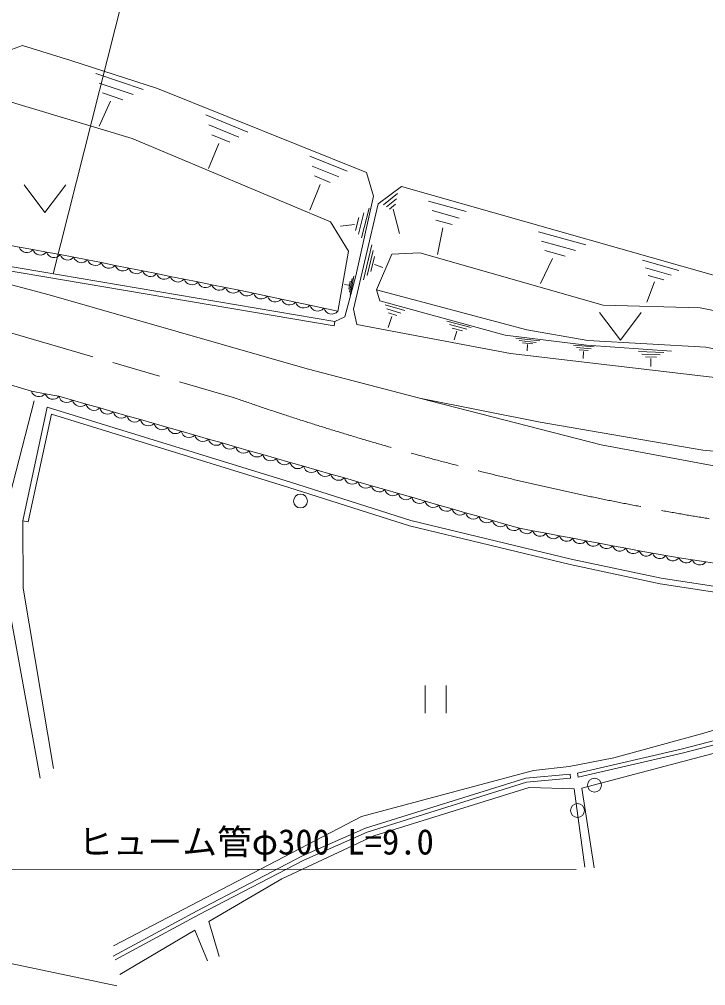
# Model space of a CAD drawing. Units: millimetres, scale not verified. Extents: x 40000 to 680000, y 20000 to 380000.
# Drawn here: x 393510 to 442944, y 248721 to 318320 of the extents above; entities that cross this region are included whole.
import ezdxf
from ezdxf.enums import TextEntityAlignment as Align

# ---------------------------------------------------------------- set-up
doc = ezdxf.new("R2010")
doc.units = ezdxf.units.MM
doc.header["$LTSCALE"] = 1000
doc.linetypes.add('CHAIN', pattern=[18.5, 12, -1.5, 3.5, -1.5])
for name, color, linetype, lineweight in [('M-BGD', 7, 'Continuous', 13), ('M-BGD-EXST', 7, 'Continuous', 13), ('M-BMK', 2, 'CHAIN', 13), ('M-STR-HTXT', 7, 'Continuous', 13), ('M-STR-STRC', 7, 'Continuous', 13)]:
    doc.layers.add(name, color=color, linetype=linetype, lineweight=lineweight)
doc.styles.add('ＭＳ ゴシック', font='')
doc.styles.get('ＭＳ ゴシック').set_extended_font_data('MS Gothic')

msp = doc.modelspace()

# ---------------------------------------------------------------- linework, layer by layer
at = {"layer": 'M-BGD'}
for p, q in [((399013, 314412), (402430, 313276)), ((399258, 313714), (401699, 312902)), ((399504, 313016), (400969, 312529)), ((400075, 312415), (399266, 310628)), ((406932, 311431), (409973, 310203)), ((407148, 310714), (409321, 309837)), ((407365, 309996), (408669, 309470)), ((407872, 309372), (407145, 307566)), ((414442, 308465), (417126, 307375)), ((414600, 307751), (416518, 306972)), ((414759, 307037), (415909, 306569)), ((415184, 306431), (414435, 304569)), ((419746, 304962), (420758, 305770)), ((419961, 304809), (420684, 305386)), ((420176, 304656), (420609, 305002)), ((422981, 305225), (425683, 304473)), ((418335, 304381), (417942, 302856)), ((418712, 304726), (418162, 302591)), ((420439, 304650), (420895, 302905)), ((423248, 304541), (425179, 304004)), ((417641, 303551), (416647, 303417)), ((417958, 304036), (417723, 303121)), ((423516, 303858), (424674, 303536)), ((424016, 303313), (423621, 301392)), ((430900, 303026), (434309, 302069)), ((392530, 302091), (393510, 301912)), ((418306, 299566), (418891, 302087)), ((431128, 302345), (433563, 301662)), ((393510, 301912), (394490, 301733)), ((394490, 301733), (395470, 301555)), ((395470, 301555), (396450, 301376)), ((396450, 301376), (397430, 301197)), ((418572, 299863), (418990, 301664)), ((431357, 301664), (432818, 301254)), ((397430, 301197), (398423, 300998)), ((398423, 300998), (399417, 300799)), ((399417, 300799), (400411, 300600)), ((418838, 300161), (419088, 301241)), ((431915, 301096), (431053, 299282)), ((438395, 300976), (441003, 300220)), ((400411, 300600), (401405, 300401)), ((401405, 300401), (402399, 300202)), ((402399, 300202), (403392, 300003)), ((403392, 300003), (404386, 299804)), ((419084, 300659), (419691, 300450)), ((438603, 300427), (440467, 299887)), ((404386, 299804), (405380, 299605)), ((405380, 299605), (406374, 299406)), ((406374, 299406), (407368, 299207)), ((417349, 299463), (417235, 298874)), ((417476, 299648), (417286, 298666)), ((417604, 299832), (417338, 298458)), ((439262, 299423), (438715, 297954)), ((438812, 299879), (439930, 299554)), ((407368, 299207), (408362, 299008)), ((408362, 299008), (409355, 298809)), ((409355, 298809), (410370, 298592)), ((410370, 298592), (411384, 298376)), ((417232, 299177), (416935, 299216)), ((411384, 298376), (412398, 298159)), ((412398, 298159), (413413, 297942)), ((413413, 297942), (414427, 297726)), ((414427, 297726), (415441, 297509)), ((415441, 297509), (416456, 297293)), ((419857, 297768), (421288, 297339)), ((419977, 297469), (420999, 297163)), ((416195, 296250), (416245, 296546)), ((420347, 296920), (420064, 296127)), ((420097, 297170), (420710, 296986)), ((424298, 296586), (426048, 296136)), ((424489, 296334), (425739, 296014)), ((424680, 296083), (425430, 295891)), ((425016, 295862), (424820, 295239)), ((429274, 295348), (430998, 295160)), ((429512, 295187), (430744, 295053)), ((429751, 295026), (430489, 294945)), ((430115, 294896), (430089, 294448)), ((433430, 294846), (434908, 294731)), ((433632, 294680), (434688, 294598)), ((433835, 294513), (434469, 294464)), ((434146, 294389), (434118, 293889)), ((438098, 294390), (439931, 294312)), ((438356, 294205), (439666, 294149)), ((438614, 294020), (439400, 293986)), ((439004, 293887), (438991, 293307)), ((394376, 291540), (395370, 291354)), ((395370, 291354), (396364, 291169)), ((396364, 291169), (397343, 290889)), ((397343, 290889), (398321, 290609)), ((398321, 290609), (399300, 290329)), ((399300, 290329), (400279, 290049)), ((400279, 290049), (401258, 289769)), ((401258, 289769), (402237, 289489)), ((402237, 289489), (403216, 289209)), ((403216, 289209), (404195, 288928)), ((404195, 288928), (405174, 288648)), ((405174, 288648), (406153, 288368)), ((406153, 288368), (407132, 288088)), ((407132, 288088), (408111, 287808)), ((408111, 287808), (409090, 287528)), ((409090, 287528), (410069, 287248)), ((410069, 287248), (411048, 286968)), ((411048, 286968), (412027, 286688)), ((412027, 286688), (413006, 286408)), ((413006, 286408), (413985, 286128)), ((413985, 286128), (414964, 285848)), ((414964, 285848), (415943, 285568)), ((415943, 285568), (416922, 285288)), ((416922, 285288), (417901, 285008)), ((417901, 285008), (418870, 284730)), ((418870, 284730), (419839, 284451)), ((419839, 284451), (420809, 284173)), ((420809, 284173), (421778, 283894)), ((421778, 283894), (422747, 283615)), ((422747, 283615), (423716, 283337)), ((423716, 283337), (424686, 283058)), ((424686, 283058), (425655, 282780)), ((425655, 282780), (426624, 282501)), ((393764, 282211), (394155, 282126)), ((426624, 282501), (427594, 282222)), ((427594, 282222), (428563, 281944)), ((428563, 281944), (429532, 281665)), ((429532, 281665), (430490, 281486)), ((430490, 281486), (431449, 281306)), ((431449, 281306), (432407, 281127)), ((432407, 281127), (433365, 280948)), ((433365, 280948), (434323, 280768)), ((434323, 280768), (435281, 280589)), ((435281, 280589), (436240, 280409)), ((436240, 280409), (437198, 280230)), ((437198, 280230), (438156, 280051)), ((438156, 280051), (439114, 279871)), ((439114, 279871), (440072, 279692)), ((440072, 279692), (441030, 279544)), ((441030, 279544), (441987, 279395)), ((441987, 279395), (442944, 279247)), ((442944, 279247), (443901, 279099)), ((433173, 263960), (433200, 263661)), ((433771, 263731), (433703, 264023))]:
    msp.add_line(p, q, dxfattribs=at)
for points in [[(312657, 344152), (318275, 339286), (323513, 334482), (344644, 332433), (358506, 328317), (362536, 325285), (372669, 323152), (375596, 321331), (381540, 315960), (389486, 314892), (393740, 316442), (397209, 315355), (403457, 313343), (418524, 307276), (419024, 305582), (417751, 299852), (416966, 296891), (416245, 296546)], [(223128, 309827), (233378, 311389), (244836, 312737), (264845, 314258), (284774, 316337), (295040, 316962), (307776, 317200), (317358, 316665), (327684, 315712), (344348, 312915), (364881, 306964), (377386, 303329), (395665, 298475), (414245, 293152), (423177, 290822), (435417, 287677), (444832, 285926), (456602, 284457), (469915, 283572), (483003, 284005), (493215, 284564)], [(335675, 314371), (356634, 312659), (375860, 305575), (390719, 300869), (416245, 296546)], [(416461, 297281), (417221, 301614), (415924, 303733), (401644, 309742), (391967, 312636), (378573, 313933)], [(339168, 313785), (356568, 312363), (375762, 305291), (390649, 300577), (416195, 296250)], [(330666, 277219), (330605, 293282), (327618, 300476), (327301, 308356), (331945, 307761), (343497, 305620), (351177, 303653), (365537, 299846), (382376, 295164), (394381, 291529)], [(447896, 298647), (421034, 306281), (419362, 305036), (417573, 297451), (417820, 296348), (428882, 294263), (450350, 291734), (456218, 288237), (457167, 293712), (456197, 295831)], [(419232, 298849), (419480, 298037), (428514, 295572), (434361, 294851), (440486, 294416)], [(493215, 284564), (471949, 284712), (462476, 285242), (458911, 285792), (442736, 287279), (431023, 289316), (422452, 291011)], [(393764, 282211), (395525, 290387), (413041, 284991), (421711, 282227), (433268, 279436), (439741, 278063), (446161, 277082), (453788, 276016), (459170, 275610)], [(394155, 282126), (395824, 289876), (412922, 284609), (421603, 281842), (433179, 279046), (439669, 277670), (446103, 276686), (453746, 275618), (459140, 275211)], [(395970, 264367), (393778, 277359), (393764, 282211)], [(351871, 272333), (392518, 277368), (395017, 263657)], [(400287, 251596), (418146, 260896), (430539, 264211), (433124, 264507), (436332, 265139), (442811, 266896), (446442, 268000), (459410, 270948), (459497, 272179), (459140, 275211)], [(433703, 264023), (441175, 265764), (448758, 267729), (459856, 270103)], [(433771, 263731), (441246, 265473), (448827, 267437), (459919, 269809)], [(434912, 257201), (434027, 262944), (446850, 266321), (456765, 268669), (460435, 269463)], [(400276, 250841), (406325, 254118), (413863, 258039), (418449, 260053), (429991, 263667), (433173, 263960)], [(400419, 250578), (406466, 253853), (413993, 257768), (418554, 259772), (430050, 263371), (433200, 263661)], [(407902, 250818), (407154, 253342), (412424, 256406), (419045, 259502), (430232, 262998), (433471, 262898), (434242, 257262)], [(400748, 249518), (406139, 252715), (407065, 250508)]]:
    msp.add_lwpolyline(points, dxfattribs=at)
msp.add_lwpolyline([(455968, 294857), (442557, 297534), (435550, 297724), (422363, 301505), (420344, 301397), (419232, 298849), (430068, 295962), (434459, 295195), (442967, 294707), (455347, 292199)], close=True, dxfattribs=at)
for centre, radius, start, end in [((394047, 302082), 563, 197.53438, 321.79212), ((395027, 301903), 563, 197.53308, 321.79229), ((396007, 301724), 563, 197.53438, 321.79212), ((396987, 301546), 563, 197.53353, 321.79205), ((397981, 301370), 578, 197.42617, 319.92425), ((398975, 301171), 578, 197.42565, 319.92388), ((399969, 300972), 578, 197.42693, 319.92371), ((400962, 300773), 578, 197.42565, 319.92388), ((401956, 300574), 578, 197.42693, 319.92371), ((402950, 300375), 578, 197.42565, 319.92388), ((403944, 300176), 578, 197.42693, 319.92371), ((404938, 299977), 578, 197.42453, 319.92589), ((405932, 299778), 578, 197.42565, 319.92388), ((406925, 299579), 578, 197.42529, 319.92535), ((407919, 299380), 578, 197.42565, 319.92388), ((408913, 299181), 578, 197.42693, 319.92371), ((409925, 298992), 598, 197.85041, 318.04441), ((410939, 298776), 598, 197.85166, 318.04424), ((411954, 298559), 598, 197.85041, 318.04441), ((412968, 298342), 598, 197.85041, 318.04441), ((413982, 298126), 598, 197.85166, 318.04424), ((414997, 297909), 598, 197.85041, 318.04441), ((416011, 297693), 598, 197.85166, 318.04424), ((394923, 291719), 576, 198.0515, 320.78124), ((395917, 291533), 576, 198.05119, 320.78154), ((396931, 291300), 582, 193.01902, 315.05695), ((397910, 291020), 582, 193.02023, 315.05682), ((398889, 290740), 582, 193.01902, 315.05695), ((399867, 290460), 582, 193.02023, 315.05682), ((400846, 290180), 582, 193.01908, 315.05797), ((401825, 289900), 582, 193.01948, 315.05649), ((402804, 289620), 582, 193.01948, 315.05788), ((403783, 289340), 582, 193.01902, 315.05695), ((404762, 289060), 582, 193.02023, 315.05682), ((405741, 288780), 582, 193.01902, 315.05695), ((406720, 288500), 582, 193.02023, 315.05682), ((407699, 288220), 582, 193.01902, 315.05695), ((408678, 287940), 582, 193.02023, 315.05682), ((409657, 287660), 582, 193.01902, 315.05695), ((410636, 287380), 582, 193.02023, 315.05682), ((411615, 287100), 582, 193.01862, 315.05842), ((412594, 286820), 582, 193.01902, 315.05695), ((413573, 286540), 582, 193.01862, 315.05842), ((414552, 286260), 582, 193.01902, 315.05695), ((415531, 285980), 582, 193.02069, 315.05636), ((416510, 285700), 582, 193.01948, 315.05649), ((417489, 285420), 582, 193.02109, 315.05627), ((418461, 285132), 574, 192.46407, 315.46346), ((419430, 284854), 574, 192.46447, 315.46337), ((420400, 284575), 574, 192.46569, 315.46325), ((421369, 284296), 574, 192.46407, 315.46346), ((422338, 284018), 574, 192.46494, 315.46291), ((423307, 283739), 574, 192.46447, 315.46337), ((424277, 283461), 574, 192.46569, 315.46325), ((425246, 283182), 574, 192.46407, 315.46346), ((426215, 282904), 574, 192.46447, 315.46337), ((427185, 282625), 574, 192.46447, 315.46337), ((428154, 282346), 574, 192.46528, 315.46334), ((429123, 282068), 574, 192.46494, 315.46291), ((430057, 281817), 546, 196.17272, 322.61851), ((431015, 281638), 546, 196.17194, 322.61907), ((431973, 281459), 546, 196.17272, 322.61851), ((432931, 281279), 546, 196.17272, 322.61851), ((433889, 281100), 546, 196.17194, 322.61907), ((434848, 280920), 546, 196.17272, 322.61851), ((435806, 280741), 546, 196.17272, 322.61851), ((436764, 280562), 546, 196.17194, 322.61907), ((437722, 280382), 546, 196.17272, 322.61851), ((438680, 280203), 546, 196.17272, 322.61851), ((439639, 280023), 546, 196.17194, 322.61907), ((440588, 279856), 541, 197.64803, 324.74712), ((441545, 279708), 541, 197.64729, 324.74768), ((442502, 279559), 541, 197.64755, 324.74742)]:
    msp.add_arc(centre, radius, start, end, dxfattribs=at)
at = {"layer": 'M-BGD-EXST'}
for p, q in [((393848, 306405), (395348, 304405)), ((395348, 304405), (396848, 306405)), ((435298, 297213), (436798, 295213)), ((436798, 295213), (438298, 297213)), ((422746, 270341), (422746, 268341)), ((424246, 270341), (424246, 268341))]:
    msp.add_line(p, q, dxfattribs=at)
for centre in [(413756, 283625), (434936, 263167), (433708, 261340)]:
    msp.add_circle(centre, 500, dxfattribs=at)
at = {"layer": 'M-BMK'}
msp.add_line((369503, 302506), (408849, 291110), dxfattribs=at)
msp.add_arc((476513, 484719), 205092, 250.73589, 266.52228, dxfattribs=at)
at = {"layer": 'M-STR-HTXT'}
for p, q in [((384082, 250304), (394582, 290839)), ((400526, 248721), (384538, 252061))]:
    msp.add_line(p, q, dxfattribs=at)
msp.add_lwpolyline([(433621, 257077), (391238, 257116), (387531, 292180)], dxfattribs=at)
at = {"layer": 'M-STR-STRC'}
msp.add_line((402784, 327054), (395947, 300000), dxfattribs=at)

# ---------------------------------------------------------------- texts
at = {"layer": 'M-STR-HTXT', "style": 'ＭＳ ゴシック'}
msp.add_text('ヒューム管φ300 L=9.0', height=1833, dxfattribs=at).set_placement((410558, 259082), align=Align.MIDDLE_CENTER)

doc.saveas('drawing.dxf')
